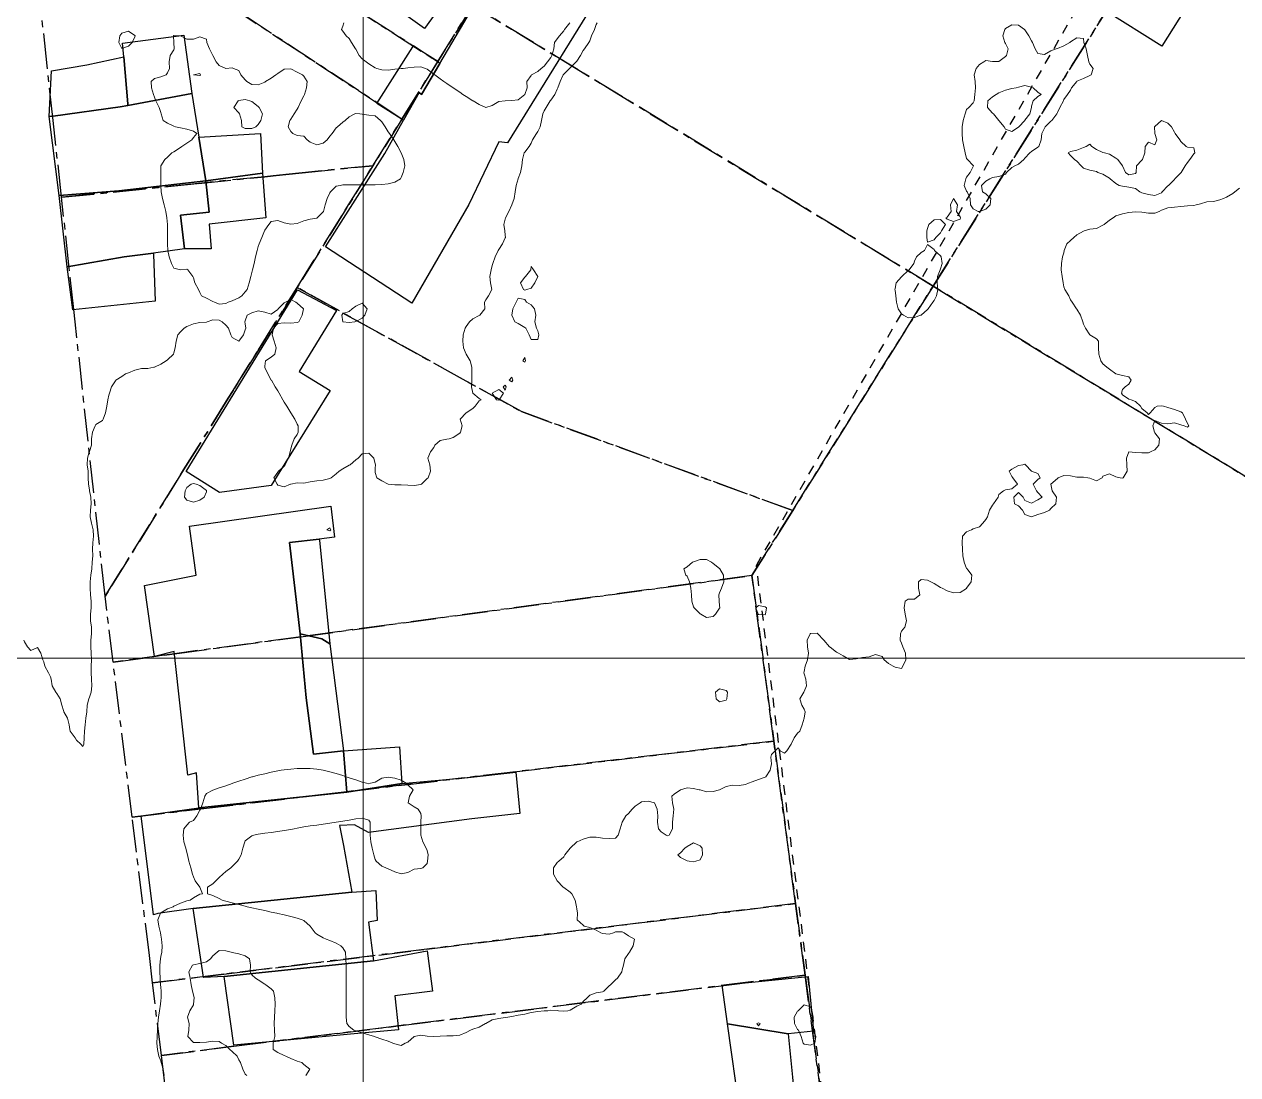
# Model space of a CAD drawing. Header units: centimetres. Extents: x 0 to 642158, y -847 to 649707.
# Drawn here: x 615840.7 to 615934.1, y 621255.3 to 621336.1 of the extents above; entities that cross this region are included whole.
import ezdxf

# ---------------------------------------------------------------- set-up
doc = ezdxf.new("R2010")
doc.units = ezdxf.units.CM
doc.header["$MEASUREMENT"] = 0
doc.linetypes.add('CENTERX2', pattern=[4, 2.5, -0.5, 0.5, -0.5])
doc.linetypes.add('JIS_02_0.7', pattern=[1.35, 0.75, -0.6])
for name, color, linetype, lineweight in [('MEV_grille', 254, 'Continuous', 9), ('WAL_parcellaire agricole', 7, 'JIS_02_0.7', 25), ('WAL_topographie 0.5', 253, 'Continuous', 20)]:
    doc.layers.add(name, color=color, linetype=linetype, lineweight=lineweight)
doc.layers.add('SPW_batiments', color=7, linetype='Continuous')
doc.layers.add('SPW_parcellaire cadastral', color=7, linetype='CENTERX2', lineweight=25, true_color=0xff0542)

# ---------------------------------------------------------------- blocks, each defined once
blk = doc.blocks.new('*U114')
at = {"layer": 'MEV_grille', "transparency": 33554687}
blk.add_lwpolyline([(-1338.461, 0), (1338.461, 0)], dxfattribs=at)
blk = doc.blocks.new('*U115')
at = {"layer": 'MEV_grille', "color": 0, "linetype": 'ByBlock', "lineweight": -2, "transparency": 16777216}
blk.add_blockref('*U114', (0, -1100), dxfattribs=at)
blk = doc.blocks.new('*U112')
at = {"layer": 'MEV_grille', "transparency": 33554687}
blk.add_lwpolyline([(0, 1825.476), (0, -1825.476)], dxfattribs=at)
blk = doc.blocks.new('*U113')
at = {"layer": 'MEV_grille', "color": 0, "linetype": 'ByBlock', "lineweight": -2, "transparency": 16777216}
blk.add_blockref('*U112', (500, 0), dxfattribs=at)

msp = doc.modelspace()

# ---------------------------------------------------------------- linework, layer by layer
at = {"layer": 'SPW_batiments'}
for points in [[(615930.84, 621348.167), (615934.744, 621354.385), (615938.387, 621360.189), (615942.725, 621357.466), (615935.178, 621345.444), (615933.942, 621343.475), (615928.281, 621334.457), (615923.943, 621337.181), (615923.773, 621337.287), (615929.434, 621346.305), (615926.792, 621347.964), (615928.028, 621349.932), (615928.252, 621349.792), (615930.633, 621348.297), (615930.67, 621348.274), (615930.84, 621348.167)], [(615888.408, 621343.999), (615878.267, 621327.562), (615877.927, 621327.031), (615877.259, 621327.09), (615874.951, 621322.285), (615870.553, 621314.679), (615863.918, 621319.01), (615865.845, 621322.048), (615868.475, 621326.199), (615869.921, 621328.771), (615871.121, 621330.905), (615871.318, 621330.732), (615872.73, 621333.137), (615875.481, 621337.817)], [(615868.216, 621341.633), (615873.157, 621338.065), (615871.538, 621335.824), (615866.598, 621339.392), (615868.216, 621341.633)], [(615853.636, 621330.829), (615848.713, 621329.897), (615848.701, 621330.032), (615848.388, 621333.627), (615848.293, 621334.703), (615853.028, 621335.304), (615853.636, 621330.829)], [(615872.612, 621333.216), (615872.73, 621333.137), (615871.318, 621330.732), (615871.121, 621330.905), (615869.921, 621328.771), (615869.752, 621328.876), (615867.866, 621330.047), (615870.634, 621334.415), (615870.69, 621334.503), (615872.612, 621333.216)], [(615848.701, 621330.032), (615848.713, 621329.897), (615848.128, 621329.786), (615842.95, 621329.084), (615842.661, 621329.041), (615842.824, 621332.56), (615845.555, 621333.034), (615848.388, 621333.627), (615848.701, 621330.032)], [(615854.172, 621327.463), (615854.711, 621324.089), (615848.026, 621323.333), (615843.425, 621322.96), (615842.661, 621329.041), (615842.95, 621329.084), (615848.128, 621329.786), (615848.713, 621329.897), (615853.636, 621330.829), (615854.172, 621327.463)], [(615859.075, 621324.692), (615854.711, 621324.089), (615854.172, 621327.463), (615858.92, 621327.737), (615859.075, 621324.692)], [(615859.322, 621321.248), (615854.976, 621320.766), (615855.118, 621318.871), (615853.072, 621318.871), (615852.752, 621321.458), (615854.966, 621321.697), (615854.711, 621324.089), (615859.075, 621324.692), (615859.322, 621321.248)], [(615854.966, 621321.697), (615852.752, 621321.458), (615853.072, 621318.871), (615850.676, 621318.545), (615848.425, 621318.239), (615844.039, 621317.473), (615843.425, 621322.96), (615848.026, 621323.333), (615854.711, 621324.089), (615854.966, 621321.697)], [(615850.679, 621318.462), (615850.818, 621314.843), (615844.479, 621314.167), (615844.039, 621317.473), (615848.425, 621318.239), (615850.676, 621318.545), (615850.679, 621318.462)], [(615864.765, 621314.125), (615861.9, 621309.429), (615864.267, 621307.964), (615859.731, 621300.666), (615855.767, 621300.125), (615853.189, 621301.736), (615861.763, 621315.715), (615864.765, 621314.125)], [(615864.621, 621296.676), (615863.44, 621296.536), (615861.141, 621296.264), (615861.983, 621289.248), (615862.432, 621284.329), (615862.999, 621279.987), (615865.313, 621280.248), (615865.574, 621277.07), (615854.162, 621275.863), (615853.996, 621278.553), (615853.338, 621278.378), (615852.274, 621287.895), (615850.75, 621287.501), (615849.997, 621292.967), (615853.961, 621293.753), (615853.458, 621297.539), (615864.339, 621299.07), (615864.621, 621296.676)], [(615863.448, 621296.458), (615864.244, 621288.473), (615863.647, 621288.856), (615861.983, 621289.248), (615861.141, 621296.264), (615863.44, 621296.536), (615863.448, 621296.458)], [(615863.647, 621288.856), (615864.244, 621288.473), (615865.313, 621280.248), (615862.999, 621279.987), (615862.432, 621284.329), (615861.983, 621289.248), (615863.647, 621288.856)], [(615869.801, 621277.719), (615865.574, 621277.07), (615865.313, 621280.248), (615869.608, 621280.56), (615869.801, 621277.719)], [(615878.87, 621275.419), (615875.176, 621275.017), (615867.222, 621273.971), (615866.16, 621274.557), (615864.999, 621274.485), (615865.317, 621272.97), (615865.959, 621269.368), (615853.725, 621268.123), (615851.009, 621267.733), (615850.695, 621267.629), (615849.723, 621275.241), (615854.162, 621275.863), (615865.574, 621277.07), (615869.801, 621277.719), (615874.912, 621278.197), (615878.558, 621278.611), (615878.87, 621275.419)], [(615867.903, 621267.18), (615867.237, 621267.059), (615867.623, 621264.088), (615856.131, 621262.878), (615854.546, 621262.803), (615854.541, 621262.835), (615853.725, 621268.123), (615865.959, 621269.368), (615867.802, 621269.494), (615867.903, 621267.18)], [(615872.107, 621262.133), (615872.16, 621261.742), (615869.258, 621261.383), (615869.548, 621258.777), (615866.123, 621258.48), (615856.863, 621257.602), (615856.131, 621262.878), (615867.623, 621264.088), (615871.741, 621264.848), (615872.107, 621262.133)], [(615901.484, 621258.671), (615899.514, 621258.471), (615894.859, 621259.232), (615894.443, 621262.208), (615901.057, 621262.88), (615901.484, 621258.671)], [(615900.43, 621249.453), (615897.967, 621248.601), (615896.367, 621248.445), (615895.797, 621252.521), (615894.859, 621259.232), (615899.514, 621258.471), (615899.852, 621255.14), (615900.074, 621252.955), (615902.765, 621253.228), (615903.056, 621250.361), (615900.43, 621249.453)]]:
    msp.add_lwpolyline(points, dxfattribs=at)
at = {"layer": 'SPW_parcellaire cadastral'}
for points in [[(615910.679, 621315.999), (615935.28, 621355.049), (615919.941, 621364.749), (615906.561, 621373.209), (615909.195, 621377.975), (615912.825, 621384.585), (615913.729, 621383.879), (615917.433, 621389.304), (615944.391, 621371.924), (615969.222, 621355.913), (615969.167, 621355.837), (615952.501, 621332.641), (616006.09, 621291.894), (615998.869, 621281.14), (615989.873, 621267.743), (615910.679, 621315.999)], [(615910.679, 621315.999), (615875.243, 621337.591), (615877.877, 621341.839), (615880.161, 621345.51), (615882.174, 621348.73), (615885.841, 621354.624), (615887.422, 621357.164), (615892.168, 621363.856), (615910.79, 621351.764), (615919.941, 621364.749), (615935.28, 621355.049), (615910.679, 621315.999)], [(615841.27, 621353.368), (615841.724, 621359.699), (615842.82, 621358.976), (615846.188, 621356.754), (615853.651, 621351.832), (615855.308, 621350.739), (615875.243, 621337.591), (615872.556, 621333.272), (615869.183, 621335.422), (615858.944, 621342.005), (615857.67, 621342.824), (615855.565, 621344.177), (615852.45, 621346.18), (615843.366, 621352.02), (615841.27, 621353.368)], [(615840.875, 621347.868), (615841.27, 621353.368), (615843.366, 621352.02), (615852.45, 621346.18), (615855.565, 621344.177), (615857.67, 621342.824), (615858.944, 621342.005), (615869.183, 621335.422), (615872.556, 621333.272), (615869.8, 621328.844), (615866.458, 621331.042), (615849.821, 621341.985), (615845.721, 621344.681), (615840.875, 621347.868)], [(615841.347, 621343.549), (615843.88, 621341.882), (615845.721, 621344.681), (615849.821, 621341.985), (615866.458, 621331.042), (615869.8, 621328.844), (615867.571, 621325.262), (615862.124, 621324.709), (615860.865, 621324.582), (615859.904, 621324.484), (615859.247, 621324.418), (615854.136, 621323.899), (615843.608, 621322.832), (615842.964, 621328.733), (615842.504, 621332.948), (615841.347, 621343.549)], [(615910.679, 621315.999), (615899.875, 621298.735), (615879, 621306.344), (615861.74, 621315.89), (615865.565, 621322.037), (615867.571, 621325.262), (615869.8, 621328.844), (615872.556, 621333.272), (615875.243, 621337.591), (615910.679, 621315.999)], [(615843.608, 621322.832), (615854.136, 621323.899), (615859.247, 621324.418), (615859.904, 621324.484), (615860.865, 621324.582), (615862.124, 621324.709), (615867.571, 621325.262), (615865.565, 621322.037), (615861.74, 621315.89), (615858.763, 621311.106), (615856.808, 621307.965), (615856.438, 621307.37), (615853.004, 621301.851), (615846.958, 621292.135), (615844.655, 621313.238), (615844.55, 621314.203), (615844.203, 621317.381), (615843.608, 621322.832)], [(615847.579, 621287.071), (615846.958, 621292.135), (615853.004, 621301.851), (615856.438, 621307.37), (615856.808, 621307.965), (615858.763, 621311.106), (615861.74, 621315.89), (615879, 621306.344), (615899.875, 621298.735), (615896.738, 621293.722), (615862.01, 621289.023), (615852.296, 621287.709), (615847.579, 621287.071)], [(615971.491, 621240.368), (615962.908, 621227.586), (615953.775, 621213.985), (615944.983, 621200.891), (615936.354, 621188.041), (615932.792, 621182.735), (615920.579, 621191.996), (615909.163, 621200.403), (615907.178, 621215.316), (615905.208, 621230.111), (615903.913, 621239.832), (615903.22, 621245.039), (615902.155, 621253.038), (615900.831, 621262.977), (615900.098, 621268.485), (615898.421, 621280.985), (615896.738, 621293.722), (615899.875, 621298.735), (615910.679, 621315.999), (615989.873, 621267.743), (615980.622, 621253.966), (615971.491, 621240.368)], [(615847.579, 621287.071), (615852.296, 621287.709), (615862.01, 621289.023), (615896.738, 621293.722), (615898.421, 621280.985), (615870.021, 621277.626), (615865.572, 621277.1), (615854.314, 621275.768), (615849.041, 621275.144), (615847.579, 621287.071)], [(615849.041, 621275.144), (615854.314, 621275.768), (615865.572, 621277.1), (615870.021, 621277.626), (615898.421, 621280.985), (615900.098, 621268.485), (615871.723, 621264.989), (615856.105, 621263.065), (615850.604, 621262.388), (615850.366, 621264.503), (615849.041, 621275.144)], [(615851.288, 621256.811), (615850.604, 621262.388), (615856.105, 621263.065), (615871.723, 621264.989), (615900.098, 621268.485), (615900.831, 621262.977), (615869.515, 621259.079), (615868.785, 621258.989), (615856.877, 621257.506), (615851.288, 621256.811)], [(615851.288, 621256.811), (615856.877, 621257.506), (615868.785, 621258.989), (615869.515, 621259.079), (615900.831, 621262.977), (615902.155, 621253.038), (615896.095, 621252.263), (615852.528, 621246.695), (615851.288, 621256.811)]]:
    msp.add_lwpolyline(points, dxfattribs=at)
at = {"layer": 'WAL_parcellaire agricole'}
msp.add_lwpolyline([(615932.823, 621382.262), (616024.829, 621318.773), (615932.664, 621181.331), (615908.845, 621200.511), (615897.084, 621294.508), (615929.327, 621350.511), (615927.074, 621372.261), (615932.823, 621382.262)], dxfattribs=at)
at = {"layer": 'WAL_topographie 0.5'}
for points in [[(615840.712, 621288.75), (615840.75, 621288.625), (615841, 621288.25), (615841.25, 621287.95), (615841.75, 621288.188), (615842.019, 621287.75), (615842.167, 621287.25), (615842.25, 621287.083), (615842.324, 621286.75), (615842.595, 621286.25), (615842.75, 621285.929), (615842.821, 621285.75), (615842.895, 621285.25), (615843.155, 621284.75), (615843.25, 621284.663), (615843.5, 621284.25), (615843.635, 621283.75), (615843.75, 621283.341), (615843.772, 621283.25), (615844.056, 621282.75), (615844.182, 621282.25), (615844.25, 621281.893), (615844.282, 621281.75), (615844.647, 621281.25), (615844.75, 621281.05), (615845.083, 621280.75), (615845.25, 621280.573), (615845.318, 621280.75), (615845.36, 621281.25), (615845.384, 621281.75), (615845.432, 621282.25), (615845.476, 621282.75), (615845.544, 621283.25), (615845.591, 621283.75), (615845.701, 621284.25), (615845.75, 621284.375), (615845.877, 621284.75), (615845.942, 621285.25), (615845.912, 621285.75), (615845.883, 621286.25), (615845.893, 621286.75), (615845.921, 621287.25), (615845.895, 621287.75), (615845.849, 621288.25), (615845.854, 621288.75), (615845.904, 621289.25), (615845.905, 621289.75), (615845.847, 621290.25), (615845.845, 621290.75), (615845.887, 621291.25), (615845.882, 621291.75), (615845.846, 621292.25), (615845.802, 621292.75), (615845.802, 621293.25), (615845.873, 621293.75), (615845.931, 621294.25), (615845.971, 621294.75), (615846.012, 621295.25), (615846, 621295.75), (615846.011, 621296.25), (615846.061, 621296.75), (615846.031, 621297.25), (615845.909, 621297.75), (615845.818, 621298.25), (615845.832, 621298.75), (615845.885, 621299.25), (615845.856, 621299.75), (615845.763, 621300.25), (615845.75, 621300.329), (615845.669, 621300.75), (615845.667, 621301.25), (615845.654, 621301.75), (615845.578, 621302.25), (615845.593, 621302.75), (615845.744, 621303.25), (615845.75, 621303.279), (615845.907, 621303.75), (615845.904, 621304.25), (615845.995, 621304.75), (615846.192, 621305.25), (615846.25, 621305.354), (615846.75, 621305.65), (615846.821, 621305.75), (615847, 621306.25), (615847.089, 621306.75), (615847.169, 621307.25), (615847.25, 621307.607), (615847.292, 621307.75), (615847.454, 621308.25), (615847.75, 621308.714), (615847.773, 621308.75), (615848.25, 621309.034), (615848.526, 621309.25), (615848.75, 621309.326), (615849.25, 621309.533), (615849.75, 621309.663), (615850.25, 621309.649), (615850.719, 621309.75), (615850.75, 621309.756), (615851.25, 621309.983), (615851.667, 621310.25), (615851.75, 621310.333), (615852.215, 621310.75), (615852.25, 621310.865), (615852.352, 621311.25), (615852.42, 621311.75), (615852.547, 621312.25), (615852.75, 621312.477), (615853.05, 621312.75), (615853.25, 621312.88), (615853.75, 621313.102), (615854.25, 621313.202), (615854.75, 621313.225), (615854.822, 621313.25), (615855.25, 621313.408), (615855.75, 621313.367), (615855.956, 621313.25), (615856.25, 621313), (615856.458, 621312.75), (615856.647, 621312.25), (615856.75, 621312.05), (615857.25, 621311.75), (615857.619, 621312.25), (615857.75, 621312.625), (615857.782, 621312.75), (615857.75, 621313.083), (615857.719, 621313.25), (615857.75, 621313.321), (615857.9, 621313.75), (615858.25, 621313.939), (615858.75, 621314.091), (615859.25, 621314), (615859.75, 621313.85), (615860.25, 621314.21), (615860.277, 621314.25), (615860.75, 621314.71), (615860.85, 621314.75), (615861.25, 621314.957), (615861.65, 621314.75), (615861.75, 621314.675), (615862.222, 621314.25), (615862.131, 621313.75), (615861.875, 621313.25), (615861.75, 621313.191), (615861.25, 621313.154), (615860.75, 621313.172), (615860.25, 621313.112), (615859.911, 621312.75), (615859.817, 621312.25), (615859.959, 621311.75), (615860.12, 621311.25), (615860.011, 621310.75), (615859.75, 621310.529), (615859.311, 621310.25), (615859.25, 621309.85), (615859.24, 621309.75), (615859.25, 621309.731), (615859.495, 621309.25), (615859.75, 621308.768), (615859.759, 621308.75), (615860.058, 621308.25), (615860.25, 621307.937), (615860.357, 621307.75), (615860.643, 621307.25), (615860.75, 621307.063), (615860.942, 621306.75), (615861.25, 621306.25), (615861.25, 621306.25), (615861.55, 621305.75), (615861.75, 621305.38), (615861.81, 621305.25), (615861.814, 621304.75), (615861.75, 621304.59), (615861.52, 621304.25), (615861.32, 621303.75), (615861.25, 621303.477), (615861.206, 621303.25), (615861.061, 621302.75), (615860.826, 621302.25), (615860.75, 621302.156), (615860.307, 621301.75), (615860.25, 621301.676), (615859.942, 621301.25), (615860.203, 621300.75), (615860.25, 621300.693), (615860.75, 621300.554), (615861.224, 621300.75), (615861.25, 621300.763), (615861.75, 621300.853), (615862.25, 621300.843), (615862.75, 621300.95), (615863.25, 621301.026), (615863.75, 621301.068), (615864.25, 621301.187), (615864.355, 621301.25), (615864.75, 621301.55), (615864.967, 621301.75), (615865.25, 621301.936), (615865.75, 621302.21), (615865.815, 621302.25), (615866.25, 621302.62), (615866.434, 621302.75), (615866.75, 621303.083), (615867.25, 621303.15), (615867.65, 621302.75), (615867.75, 621302.333), (615867.767, 621302.25), (615867.75, 621302), (615867.738, 621301.75), (615867.75, 621301.667), (615867.875, 621301.25), (615868.25, 621301.016), (615868.75, 621300.75), (615868.75, 621300.75), (615869.25, 621300.711), (615869.75, 621300.702), (615870.25, 621300.674), (615870.75, 621300.663), (615871.25, 621300.73), (615871.301, 621300.75), (615871.75, 621301.199), (615871.824, 621301.25), (615871.989, 621301.75), (615871.945, 621302.25), (615871.786, 621302.75), (615872, 621303.25), (615872.25, 621303.571), (615872.343, 621303.75), (615872.75, 621304.117), (615873.25, 621304.219), (615873.45, 621304.25), (615873.75, 621304.338), (615874.25, 621304.687), (615874.31, 621304.75), (615874.425, 621305.25), (615874.286, 621305.75), (615874.75, 621306.25), (615874.75, 621306.25), (615875.25, 621306.59), (615875.45, 621306.75), (615875.75, 621307.179), (615875.893, 621307.25), (615875.75, 621307.35), (615875.25, 621307.75), (615875.25, 621307.75), (615875.153, 621308.25), (615875.169, 621308.75), (615875.194, 621309.25), (615875.179, 621309.75), (615875.044, 621310.25), (615874.75, 621310.75), (615874.75, 621310.75), (615874.546, 621311.25), (615874.5, 621311.75), (615874.519, 621312.25), (615874.664, 621312.75), (615874.75, 621312.889), (615875.01, 621313.25), (615875.25, 621313.481), (615875.75, 621313.733), (615875.796, 621313.75), (615876.185, 621314.25), (615876.167, 621314.75), (615876.25, 621314.938), (615876.468, 621315.25), (615876.731, 621315.75), (615876.628, 621316.25), (615876.576, 621316.75), (615876.66, 621317.25), (615876.75, 621317.596), (615876.803, 621317.75), (615876.975, 621318.25), (615877.216, 621318.75), (615877.25, 621318.815), (615877.544, 621319.25), (615877.75, 621319.717), (615877.764, 621319.75), (615877.75, 621319.917), (615877.722, 621320.25), (615877.643, 621320.75), (615877.75, 621321.159), (615877.776, 621321.25), (615878.033, 621321.75), (615878.25, 621322.25), (615878.25, 621322.25), (615878.429, 621322.75), (615878.504, 621323.25), (615878.586, 621323.75), (615878.741, 621324.25), (615878.75, 621324.27), (615878.932, 621324.75), (615879.03, 621325.25), (615879.072, 621325.75), (615879.216, 621326.25), (615879.25, 621326.301), (615879.587, 621326.75), (615879.75, 621327.008), (615879.863, 621327.25), (615880.158, 621327.75), (615880.25, 621327.899), (615880.429, 621328.25), (615880.534, 621328.75), (615880.635, 621329.25), (615880.75, 621329.474), (615880.896, 621329.75), (615881.213, 621330.25), (615881.25, 621330.302), (615881.566, 621330.75), (615881.75, 621331.141), (615881.808, 621331.25), (615881.983, 621331.75), (615882.208, 621332.25), (615882.25, 621332.303), (615882.686, 621332.75), (615882.75, 621332.804), (615883.216, 621333.25), (615883.25, 621333.297), (615883.534, 621333.75), (615883.75, 621334.117), (615883.845, 621334.25), (615884.193, 621334.75), (615884.25, 621334.875), (615884.4, 621335.25), (615884.618, 621335.75), (615884.75, 621336.125), (615884.833, 621336.25)], [(615882.724, 621336.25), (615882.313, 621335.75), (615882.25, 621335.635), (615881.917, 621335.25), (615881.75, 621335.023), (615881.55, 621334.75), (615881.484, 621334.25), (615881.346, 621333.75), (615881.25, 621333.583), (615881.013, 621333.25), (615880.75, 621332.927), (615880.521, 621332.75), (615880.25, 621332.509), (615879.783, 621332.25), (615879.75, 621332.214), (615879.425, 621331.75), (615879.427, 621331.25), (615879.262, 621330.75), (615879.25, 621330.732), (615878.75, 621330.321), (615878.25, 621330.269), (615877.751, 621330.25), (615877.75, 621330.25), (615877.25, 621330.202), (615876.75, 621329.883), (615876.25, 621329.75), (615876.25, 621329.75), (615876.25, 621329.75), (615875.75, 621329.981), (615875.273, 621330.25), (615875.25, 621330.262), (615874.75, 621330.583), (615874.5, 621330.75), (615874.25, 621330.917), (615873.75, 621331.25), (615873.75, 621331.25), (615873.25, 621331.583), (615873.021, 621331.75), (615872.75, 621331.94), (615872.331, 621332.25), (615872.25, 621332.31), (615871.75, 621332.691), (615871.625, 621332.75), (615871.25, 621332.864), (615870.75, 621332.855), (615870.25, 621332.787), (615869.893, 621332.75), (615869.75, 621332.737), (615869.25, 621332.696), (615868.75, 621332.622), (615868.25, 621332.643), (615867.868, 621332.75), (615867.75, 621332.787), (615867.25, 621333.105), (615867.041, 621333.25), (615866.75, 621333.495), (615866.514, 621333.75), (615866.25, 621334.218), (615866.226, 621334.25), (615865.929, 621334.75), (615865.75, 621335.054), (615865.5, 621335.25), (615865.25, 621335.625), (615865.143, 621335.75), (615865.25, 621336), (615865.325, 621336.25)], [(615914.286, 621321.75), (615914.25, 621321.728), (615914.15, 621321.75), (615913.75, 621321.95), (615913.562, 621322.25), (615913.525, 621322.75), (615913.292, 621323.25), (615913.25, 621323.3), (615913.077, 621323.75), (615913.194, 621324.25), (615913.25, 621324.383), (615913.525, 621324.75), (615913.75, 621325.2), (615913.781, 621325.25), (615913.75, 621325.286), (615913.317, 621325.75), (615913.25, 621325.809), (615913.143, 621326.25), (615913.041, 621326.75), (615912.946, 621327.25), (615912.92, 621327.75), (615912.927, 621328.25), (615912.996, 621328.75), (615913.147, 621329.25), (615913.25, 621329.583), (615913.432, 621329.75), (615913.75, 621330.1), (615913.844, 621330.25), (615913.897, 621330.75), (615913.952, 621331.25), (615913.917, 621331.75), (615913.835, 621332.25), (615914.005, 621332.75), (615914.25, 621333.057), (615914.59, 621333.25), (615914.75, 621333.358), (615915.25, 621333.271), (615915.75, 621333.272), (615916.25, 621333.657), (615916.328, 621333.75), (615916.46, 621334.25), (615916.25, 621334.656), (615916.187, 621334.75), (615916.047, 621335.25), (615916.206, 621335.75), (615916.25, 621335.824), (615916.75, 621336.102), (615917.25, 621336.077), (615917.722, 621335.75), (615917.75, 621335.729), (615918.037, 621335.25), (615918.25, 621334.88), (615918.323, 621334.75), (615918.529, 621334.25), (615918.75, 621333.893), (615919.25, 621333.813), (615919.75, 621334.101), (615920.139, 621334.25), (615920.25, 621334.285), (615920.75, 621334.474), (615921.2, 621334.75), (615921.25, 621334.787), (615921.75, 621335.107), (615922.25, 621335.05), (615922.287, 621334.75), (615922.461, 621334.25), (615922.563, 621333.75), (615922.652, 621333.25), (615922.75, 621333.068), (615923, 621332.75), (615922.837, 621332.25), (615922.75, 621332.212), (615922.25, 621331.984), (615921.75, 621331.759), (615921.74, 621331.75), (615921.335, 621331.25), (615921.25, 621331.076), (615921.029, 621330.75), (615920.75, 621330.354), (615920.714, 621330.25), (615920.441, 621329.75), (615920.25, 621329.355), (615920.19, 621329.25), (615919.821, 621328.75), (615919.75, 621328.68), (615919.292, 621328.25), (615919.25, 621328.161), (615919.041, 621327.75), (615918.988, 621327.25), (615918.804, 621326.75), (615918.75, 621326.694), (615918.25, 621326.348), (615918.135, 621326.25), (615917.75, 621325.845), (615917.66, 621325.75), (615917.25, 621325.386), (615916.964, 621325.25), (615916.75, 621325.114), (615916.321, 621324.75), (615916.25, 621324.607), (615915.75, 621324.438), (615915.25, 621324.35), (615915.036, 621324.25), (615914.75, 621324.074), (615914.395, 621323.75), (615914.488, 621323.25), (615914.75, 621323.105), (615915.125, 621322.75), (615915.062, 621322.25), (615914.75, 621321.921), (615914.286, 621321.75)], [(615849.04, 621334.75), (615848.75, 621334.45), (615848.25, 621334.275), (615848.024, 621334.75), (615848.096, 621335.25), (615848.25, 621335.45), (615848.75, 621335.604), (615849.25, 621335.279), (615849.279, 621335.25), (615849.25, 621335.183), (615849.04, 621334.75)], [(615856.44, 621314.75), (615856.25, 621314.661), (615855.75, 621314.618), (615855.375, 621314.75), (615855.25, 621314.81), (615854.75, 621315.076), (615854.386, 621315.25), (615854.25, 621315.5), (615854.135, 621315.75), (615853.865, 621316.25), (615853.75, 621316.625), (615853.7, 621316.75), (615853.321, 621317.25), (615853.25, 621317.306), (615852.751, 621317.25), (615852.75, 621317.25), (615852.75, 621317.25), (615852.25, 621317.375), (615852.073, 621317.75), (615851.897, 621318.25), (615851.781, 621318.75), (615851.75, 621319.249), (615851.75, 621319.25), (615851.75, 621319.75), (615851.75, 621320.25), (615851.75, 621320.75), (615851.721, 621321.25), (615851.625, 621321.75), (615851.5, 621322.25), (615851.375, 621322.75), (615851.279, 621323.25), (615851.25, 621323.749), (615851.25, 621323.75), (615851.25, 621324.25), (615851.25, 621324.75), (615851.25, 621325.25), (615851.25, 621325.25), (615851.55, 621325.75), (615851.75, 621325.912), (615852.107, 621326.25), (615852.25, 621326.338), (615852.75, 621326.656), (615852.869, 621326.75), (615853.25, 621327.008), (615853.645, 621327.25), (615853.75, 621327.424), (615854.018, 621327.75), (615853.75, 621327.917), (615853.25, 621328.074), (615852.75, 621328.168), (615852.375, 621328.25), (615852.25, 621328.298), (615851.75, 621328.536), (615851.417, 621328.75), (615851.278, 621329.25), (615851.25, 621329.35), (615851.125, 621329.75), (615850.875, 621330.25), (615850.75, 621330.536), (615850.671, 621330.75), (615850.528, 621331.25), (615850.5, 621331.75), (615850.75, 621331.977), (615851.25, 621332.096), (615851.65, 621332.25), (615851.75, 621332.417), (615851.917, 621332.75), (615851.893, 621333.25), (615851.972, 621333.75), (615852.25, 621334.167), (615852.278, 621334.25), (615852.25, 621334.749), (615852.25, 621334.75), (615852.23, 621335.25), (615852.25, 621335.281), (615852.75, 621335.25), (615852.75, 621335.25), (615853.25, 621335.011), (615853.75, 621335), (615854.25, 621335.167), (615854.75, 621335), (615854.786, 621334.75), (615855, 621334.25), (615855.25, 621333.75), (615855.25, 621333.75), (615855.515, 621333.25), (615855.75, 621332.964), (615856.25, 621332.75), (615856.75, 621332.786), (615856.85, 621332.75), (615857.25, 621332.583), (615857.417, 621332.25), (615857.75, 621331.869), (615857.875, 621331.75), (615858.25, 621331.5), (615858.75, 621331.475), (615859.25, 621331.702), (615859.315, 621331.75), (615859.75, 621332), (615860.088, 621332.25), (615860.25, 621332.366), (615860.75, 621332.693), (615861.25, 621332.714), (615861.75, 621332.469), (615862.139, 621332.25), (615862.25, 621332.139), (615862.519, 621331.75), (615862.45, 621331.25), (615862.295, 621330.75), (615862.25, 621330.631), (615862.055, 621330.25), (615861.819, 621329.75), (615861.75, 621329.602), (615861.518, 621329.25), (615861.25, 621328.843), (615861.181, 621328.75), (615861.059, 621328.25), (615861.25, 621327.9), (615861.4, 621327.75), (615861.75, 621327.588), (615862.25, 621327.54), (615862.519, 621327.25), (615862.75, 621327.066), (615863.25, 621326.869), (615863.75, 621327.006), (615864.047, 621327.25), (615864.25, 621327.541), (615864.434, 621327.75), (615864.75, 621328.179), (615864.832, 621328.25), (615865.25, 621328.616), (615865.438, 621328.75), (615865.75, 621329.022), (615866.187, 621329.25), (615866.25, 621329.285), (615866.55, 621329.25), (615866.75, 621329.224), (615867.25, 621329.162), (615867.75, 621329.098), (615868.15, 621328.75), (615868.25, 621328.625), (615868.5, 621328.25), (615868.75, 621327.875), (615868.833, 621327.75), (615869.167, 621327.25), (615869.25, 621327.125), (615869.49, 621326.75), (615869.75, 621326.25), (615869.75, 621326.25), (615869.958, 621325.75), (615870.023, 621325.25), (615869.902, 621324.75), (615869.75, 621324.361), (615869.697, 621324.25), (615869.25, 621324), (615868.75, 621323.878), (615868.25, 621323.813), (615867.75, 621323.789), (615867.25, 621323.788), (615866.75, 621323.788), (615866.25, 621323.788), (615865.75, 621323.788), (615865.25, 621323.788), (615865.05, 621323.75), (615864.75, 621323.696), (615864.304, 621323.25), (615864.25, 621323.183), (615864.045, 621322.75), (615863.889, 621322.25), (615863.76, 621321.75), (615863.75, 621321.71), (615863.29, 621321.25), (615863.25, 621321.215), (615862.75, 621321.161), (615862.25, 621321.024), (615861.75, 621320.828), (615861.25, 621320.769), (615860.75, 621320.865), (615860.25, 621321.034), (615859.75, 621320.979), (615859.549, 621320.75), (615859.25, 621320.315), (615859.219, 621320.25), (615859.019, 621319.75), (615858.827, 621319.25), (615858.75, 621319.036), (615858.651, 621318.75), (615858.534, 621318.25), (615858.423, 621317.75), (615858.306, 621317.25), (615858.25, 621317.042), (615858.172, 621316.75), (615858.039, 621316.25), (615857.887, 621315.75), (615857.75, 621315.554), (615857.476, 621315.25), (615857.25, 621315.101), (615856.75, 621314.868), (615856.44, 621314.75)], [(615854.25, 621332.198), (615854.306, 621332.25), (615854.25, 621332.35), (615853.75, 621332.25), (615854.25, 621332.198)], [(615917.25, 621328.224), (615917.274, 621328.25), (615917.73, 621328.75), (615917.75, 621328.767), (615918.128, 621329.25), (615918.239, 621329.75), (615918.25, 621329.85), (615918.375, 621330.25), (615918.75, 621330.583), (615919, 621330.75), (615918.75, 621330.908), (615918.368, 621331.25), (615918.25, 621331.306), (615917.75, 621331.435), (615917.25, 621331.31), (615917.083, 621331.25), (615916.75, 621331.19), (615916.25, 621331.083), (615915.75, 621330.881), (615915.538, 621330.75), (615915.25, 621330.562), (615914.903, 621330.25), (615914.857, 621329.75), (615915.25, 621329.316), (615915.326, 621329.25), (615915.75, 621328.75), (615915.75, 621328.75), (615916.136, 621328.25), (615916.25, 621328.083), (615916.75, 621327.882), (615917.25, 621328.224)], [(615858.25, 621328.135), (615858.55, 621328.25), (615858.75, 621328.424), (615858.953, 621328.75), (615859.079, 621329.25), (615858.824, 621329.75), (615858.75, 621329.818), (615858.25, 621330.208), (615858.1, 621330.25), (615857.75, 621330.347), (615857.25, 621330.267), (615857.2, 621330.25), (615856.875, 621329.75), (615857.25, 621329.333), (615857.3, 621329.25), (615857.444, 621328.75), (615857.472, 621328.25), (615857.75, 621328.136), (615858.25, 621328.135)], [(615928.312, 621323.25), (615928.25, 621323.186), (615927.75, 621322.963), (615927.25, 621323.034), (615926.75, 621323.187), (615926.594, 621323.25), (615926.25, 621323.5), (615925.75, 621323.616), (615925.25, 621323.686), (615925, 621323.75), (615924.75, 621323.902), (615924.306, 621324.25), (615924.25, 621324.3), (615923.75, 621324.6), (615923.35, 621324.75), (615923.25, 621324.806), (615922.75, 621324.922), (615922.25, 621325.073), (615922.083, 621325.25), (615921.75, 621325.617), (615921.55, 621325.75), (615921.25, 621326.05), (615921.068, 621326.25), (615921.25, 621326.364), (615921.75, 621326.46), (615922.25, 621326.675), (615922.464, 621326.75), (615922.75, 621326.932), (615922.893, 621326.75), (615923.25, 621326.5), (615923.75, 621326.283), (615923.875, 621326.25), (615924.25, 621326.15), (615924.75, 621325.844), (615924.886, 621325.75), (615925.25, 621325.25), (615925.25, 621325.25), (615925.477, 621324.75), (615925.75, 621324.55), (615926.25, 621324.667), (615926.296, 621324.75), (615926.341, 621325.25), (615926.75, 621325.7), (615926.806, 621325.75), (615926.969, 621326.25), (615927, 621326.75), (615927.25, 621327.062), (615927.75, 621326.875), (615927.9, 621327.25), (615927.75, 621327.75), (615927.75, 621327.75), (615927.729, 621328.25), (615927.75, 621328.286), (615928.25, 621328.75), (615928.25, 621328.75), (615928.25, 621328.75), (615928.75, 621328.528), (615929.028, 621328.25), (615929.25, 621327.85), (615929.296, 621327.75), (615929.662, 621327.25), (615929.75, 621327.113), (615930.15, 621326.75), (615930.25, 621326.683), (615930.75, 621326.65), (615930.833, 621326.25), (615930.75, 621326.181), (615930.445, 621325.75), (615930.25, 621325.508), (615930.083, 621325.25), (615929.767, 621324.75), (615929.75, 621324.724), (615929.284, 621324.25), (615929.25, 621324.197), (615928.791, 621323.75), (615928.75, 621323.711), (615928.312, 621323.25)], [(615851.502, 621255.25), (615851.424, 621255.75), (615851.286, 621256.25), (615851.25, 621256.386), (615851.102, 621256.75), (615850.989, 621257.25), (615850.951, 621257.75), (615850.974, 621258.25), (615851.004, 621258.75), (615851.005, 621259.25), (615851.06, 621259.75), (615851.157, 621260.25), (615851.218, 621260.75), (615851.25, 621261.036), (615851.265, 621261.25), (615851.273, 621261.75), (615851.25, 621262.056), (615851.226, 621262.25), (615851.196, 621262.75), (615851.179, 621263.25), (615851.159, 621263.75), (615851.218, 621264.25), (615851.25, 621264.426), (615851.327, 621264.75), (615851.351, 621265.25), (615851.308, 621265.75), (615851.25, 621266.067), (615851.221, 621266.25), (615851.096, 621266.75), (615851.01, 621267.25), (615851.215, 621267.75), (615851.25, 621267.782), (615851.75, 621268.098), (615852.191, 621268.25), (615852.25, 621268.28), (615852.75, 621268.512), (615853.25, 621268.698), (615853.51, 621268.75), (615853.75, 621268.944), (615854.25, 621269.225), (615854.45, 621269.25), (615854.25, 621269.75), (615854.25, 621269.75), (615853.888, 621270.25), (615853.75, 621270.536), (615853.685, 621270.75), (615853.544, 621271.25), (615853.398, 621271.75), (615853.289, 621272.25), (615853.25, 621272.426), (615853.164, 621272.75), (615853.024, 621273.25), (615852.962, 621273.75), (615853.012, 621274.25), (615853.25, 621274.524), (615853.464, 621274.75), (615853.75, 621274.894), (615854.017, 621275.25), (615854.25, 621275.666), (615854.291, 621275.75), (615854.469, 621276.25), (615854.635, 621276.75), (615854.75, 621276.953), (615855.25, 621277.223), (615855.323, 621277.25), (615855.75, 621277.397), (615856.25, 621277.56), (615856.75, 621277.74), (615856.777, 621277.75), (615857.25, 621277.908), (615857.75, 621278.063), (615858.25, 621278.231), (615858.31, 621278.25), (615858.75, 621278.366), (615859.25, 621278.481), (615859.75, 621278.596), (615860.25, 621278.713), (615860.5, 621278.75), (615860.75, 621278.781), (615861.25, 621278.838), (615861.75, 621278.89), (615862.25, 621278.893), (615862.75, 621278.879), (615863.25, 621278.836), (615863.75, 621278.75), (615863.75, 621278.75), (615864.25, 621278.631), (615864.75, 621278.5), (615865.25, 621278.341), (615865.5, 621278.25), (615865.75, 621278.159), (615866.25, 621278), (615866.75, 621277.833), (615867.083, 621277.75), (615867.25, 621277.706), (615867.393, 621277.75), (615867.75, 621277.836), (615868.25, 621278.132), (615868.75, 621278.219), (615869.25, 621278.14), (615869.75, 621277.981), (615870.125, 621277.75), (615870.25, 621277.621), (615870.661, 621277.25), (615870.393, 621276.75), (615870.292, 621276.25), (615870.75, 621275.927), (615871.05, 621275.75), (615871.25, 621275.417), (615871.277, 621275.25), (615871.265, 621274.75), (615871.25, 621274.25), (615871.265, 621273.75), (615871.406, 621273.25), (615871.676, 621272.75), (615871.75, 621272.568), (615871.816, 621272.25), (615871.773, 621271.75), (615871.75, 621271.583), (615871.417, 621271.25), (615871.25, 621271.197), (615870.75, 621271.125), (615870.25, 621270.887), (615869.75, 621270.774), (615869.25, 621270.932), (615868.75, 621271.169), (615868.571, 621271.25), (615868.25, 621271.365), (615867.821, 621271.75), (615867.75, 621271.882), (615867.631, 621272.25), (615867.524, 621272.75), (615867.408, 621273.25), (615867.356, 621273.75), (615867.37, 621274.25), (615867.363, 621274.75), (615867.25, 621274.909), (615866.75, 621275.074), (615866.25, 621275), (615865.75, 621274.904), (615865.25, 621274.818), (615864.75, 621274.75), (615864.75, 621274.75), (615864.25, 621274.682), (615863.75, 621274.605), (615863.25, 621274.534), (615862.75, 621274.466), (615862.25, 621274.391), (615861.75, 621274.3), (615861.5, 621274.25), (615861.25, 621274.2), (615860.75, 621274.109), (615860.25, 621274.034), (615859.75, 621273.966), (615859.25, 621273.895), (615858.75, 621273.818), (615858.393, 621273.75), (615858.25, 621273.713), (615857.75, 621273.309), (615857.717, 621273.25), (615857.562, 621272.75), (615857.433, 621272.25), (615857.25, 621271.906), (615857.15, 621271.75), (615856.75, 621271.35), (615856.631, 621271.25), (615856.25, 621270.954), (615856.011, 621270.75), (615855.75, 621270.5), (615855.489, 621270.25), (615855.25, 621270.011), (615854.85, 621269.75), (615854.844, 621269.25), (615855.25, 621269.117), (615855.75, 621268.875), (615855.972, 621268.75), (615856.25, 621268.672), (615856.75, 621268.536), (615857.25, 621268.413), (615857.75, 621268.285), (615857.89, 621268.25), (615858.25, 621268.168), (615858.75, 621268.059), (615859.25, 621267.95), (615859.75, 621267.841), (615860.167, 621267.75), (615860.25, 621267.731), (615860.75, 621267.615), (615861.25, 621267.5), (615861.75, 621267.37), (615862.114, 621267.25), (615862.25, 621267.176), (615862.75, 621266.75), (615862.75, 621266.75), (615863.123, 621266.25), (615863.25, 621266.135), (615863.75, 621265.842), (615863.974, 621265.75), (615864.25, 621265.642), (615864.75, 621265.433), (615865.092, 621265.25), (615865.25, 621265.088), (615865.448, 621264.75), (615865.496, 621264.25), (615865.5, 621263.75), (615865.5, 621263.25), (615865.5, 621262.75), (615865.5, 621262.25), (615865.5, 621261.75), (615865.5, 621261.25), (615865.51, 621260.75), (615865.52, 621260.25), (615865.507, 621259.75), (615865.564, 621259.25), (615865.75, 621259.022), (615866.102, 621258.75), (615866.25, 621258.69), (615866.75, 621258.536), (615867.25, 621258.39), (615867.68, 621258.25), (615867.75, 621258.226), (615868.25, 621258.051), (615868.75, 621257.894), (615869.114, 621257.75), (615869.25, 621257.696), (615869.75, 621257.562), (615870.056, 621257.75), (615870.25, 621257.839), (615870.747, 621258.25), (615870.75, 621258.252), (615871.25, 621258.353), (615871.75, 621258.3), (615872.25, 621258.27), (615872.75, 621258.279), (615873.25, 621258.305), (615873.75, 621258.325), (615874.25, 621258.374), (615874.75, 621258.576), (615875.074, 621258.75), (615875.25, 621258.822), (615875.75, 621258.976), (615876.24, 621259.25), (615876.25, 621259.257), (615876.75, 621259.543), (615877.25, 621259.652), (615877.75, 621259.715), (615877.962, 621259.75), (615878.25, 621259.811), (615878.75, 621259.902), (615879.25, 621259.992), (615879.75, 621260.116), (615880.25, 621260.195), (615880.75, 621260.23), (615881.019, 621260.25), (615881.25, 621260.282), (615881.75, 621260.265), (615881.85, 621260.25), (615882.25, 621260.207), (615882.566, 621260.25), (615882.75, 621260.289), (615883.25, 621260.588), (615883.59, 621260.75), (615883.75, 621260.96), (615884.056, 621261.25), (615884.25, 621261.434), (615884.75, 621261.621), (615885.25, 621261.706), (615885.35, 621261.75), (615885.75, 621262.15), (615885.85, 621262.25), (615886.25, 621262.614), (615886.386, 621262.75), (615886.722, 621263.25), (615886.75, 621263.393), (615886.864, 621263.75), (615886.959, 621264.25), (615887.25, 621264.639), (615887.309, 621264.75), (615887.603, 621265.25), (615887.687, 621265.75), (615887.25, 621266.019), (615886.897, 621266.25), (615886.75, 621266.309), (615886.25, 621266.313), (615886.092, 621266.25), (615885.75, 621266.142), (615885.25, 621266.194), (615885.104, 621266.25), (615884.75, 621266.435), (615884.25, 621266.639), (615883.833, 621266.75), (615883.75, 621266.827), (615883.292, 621267.25), (615883.317, 621267.75), (615883.25, 621268.083), (615883.235, 621268.25), (615883.125, 621268.75), (615882.868, 621269.25), (615882.75, 621269.375), (615882.25, 621269.724), (615882.222, 621269.75), (615881.75, 621270.25), (615881.75, 621270.25), (615881.477, 621270.75), (615881.458, 621271.25), (615881.75, 621271.662), (615881.887, 621271.75), (615882.25, 621272.083), (615882.345, 621272.25), (615882.75, 621272.75), (615882.75, 621272.75), (615883.25, 621273.229), (615883.292, 621273.25), (615883.75, 621273.44), (615884.25, 621273.607), (615884.75, 621273.6), (615885.25, 621273.528), (615885.75, 621273.492), (615886.25, 621273.523), (615886.442, 621273.75), (615886.59, 621274.25), (615886.75, 621274.75), (615886.75, 621274.75), (615887.044, 621275.25), (615887.25, 621275.425), (615887.533, 621275.75), (615887.75, 621275.977), (615888.125, 621276.25), (615888.25, 621276.33), (615888.75, 621276.371), (615889.25, 621276.25), (615889.25, 621276.25), (615889.432, 621275.75), (615889.5, 621275.25), (615889.479, 621274.75), (615889.554, 621274.25), (615889.75, 621274), (615890.125, 621273.75), (615890.25, 621273.7), (615890.357, 621273.75), (615890.619, 621274.25), (615890.629, 621274.75), (615890.676, 621275.25), (615890.725, 621275.75), (615890.613, 621276.25), (615890.562, 621276.75), (615890.75, 621276.9), (615891.25, 621277.25), (615891.25, 621277.25), (615891.75, 621277.383), (615892.25, 621277.339), (615892.667, 621277.25), (615892.75, 621277.236), (615893.25, 621277.1), (615893.75, 621277.117), (615894.25, 621277.25), (615894.25, 621277.25), (615894.75, 621277.494), (615895.25, 621277.597), (615895.75, 621277.574), (615896.25, 621277.645), (615896.472, 621277.75), (615896.75, 621277.867), (615897.25, 621278.031), (615897.75, 621278.206), (615897.801, 621278.25), (615898.128, 621278.75), (615898.25, 621279.25), (615898.2, 621279.75), (615898.25, 621279.964), (615898.536, 621280.25), (615898.75, 621280.464), (615898.9, 621280.25), (615899.25, 621280.066), (615899.425, 621280.25), (615899.75, 621280.75), (615899.75, 621280.75), (615899.985, 621281.25), (615900.25, 621281.596), (615900.432, 621281.75), (615900.596, 621282.25), (615900.75, 621282.75), (615900.75, 621282.75), (615900.829, 621283.25), (615900.75, 621283.438), (615900.583, 621283.75), (615900.416, 621284.25), (615900.721, 621284.75), (615900.75, 621284.806), (615900.932, 621285.25), (615900.881, 621285.75), (615900.75, 621286.179), (615900.721, 621286.25), (615900.75, 621286.35), (615900.845, 621286.75), (615901.021, 621287.25), (615901.079, 621287.75), (615901.026, 621288.25), (615900.986, 621288.75), (615901.213, 621289.25), (615901.25, 621289.275), (615901.75, 621289.294), (615901.804, 621289.25), (615902.25, 621288.779), (615902.276, 621288.75), (615902.717, 621288.25), (615902.75, 621288.22), (615903.25, 621287.825), (615903.4, 621287.75), (615903.75, 621287.544), (615904.25, 621287.28), (615904.75, 621287.32), (615905.25, 621287.417), (615905.75, 621287.474), (615906.25, 621287.645), (615906.75, 621287.5), (615906.91, 621287.25), (615907.25, 621286.967), (615907.611, 621286.75), (615907.75, 621286.674), (615908.25, 621286.583), (615908.361, 621286.75), (615908.587, 621287.25), (615908.56, 621287.75), (615908.345, 621288.25), (615908.25, 621288.519), (615908.15, 621288.75), (615908.182, 621289.25), (615908.25, 621289.442), (615908.5, 621289.75), (615908.62, 621290.25), (615908.534, 621290.75), (615908.447, 621291.25), (615908.536, 621291.75), (615908.75, 621291.908), (615909.25, 621291.91), (615909.655, 621292.25), (615909.565, 621292.75), (615909.544, 621293.25), (615909.75, 621293.417), (615910.25, 621293.386), (615910.511, 621293.25), (615910.75, 621293.125), (615911.25, 621292.808), (615911.371, 621292.75), (615911.75, 621292.542), (615912.25, 621292.402), (615912.75, 621292.426), (615913.25, 621292.739), (615913.26, 621292.75), (615913.618, 621293.25), (615913.667, 621293.75), (615913.29, 621294.25), (615913.25, 621294.282), (615913.066, 621294.75), (615912.964, 621295.25), (615912.95, 621295.75), (615912.905, 621296.25), (615912.947, 621296.75), (615913.25, 621297.099), (615913.631, 621297.25), (615913.75, 621297.333), (615914.25, 621297.464), (615914.5, 621297.75), (615914.75, 621298.036), (615914.875, 621298.25), (615915.023, 621298.75), (615915.25, 621299.135), (615915.325, 621299.25), (615915.676, 621299.75), (615915.75, 621299.972), (615916.107, 621300.25), (615916.25, 621300.333), (615916.75, 621300.393), (615917.167, 621300.75), (615916.813, 621301.25), (615916.75, 621301.35), (615916.528, 621301.75), (615916.75, 621301.904), (615917.25, 621302.183), (615917.583, 621302.25), (615917.75, 621302.295), (615917.8, 621302.25), (615918.25, 621301.75), (615918.251, 621301.75), (615918.75, 621301.583), (615918.917, 621301.25), (615918.75, 621301.125), (615918.375, 621300.75), (615918.639, 621300.25), (615918.75, 621300.107), (615919.062, 621299.75), (615918.75, 621299.558), (615918.25, 621299.292), (615917.75, 621299.5), (615917.607, 621299.75), (615917.25, 621300.107), (615916.893, 621299.75), (615916.95, 621299.25), (615917.25, 621299.083), (615917.55, 621298.75), (615917.75, 621298.417), (615918.25, 621298.25), (615918.75, 621298.432), (615919.25, 621298.577), (615919.625, 621298.75), (615919.75, 621298.886), (615920.114, 621299.25), (615920.167, 621299.75), (615919.833, 621300.25), (615919.75, 621300.749), (615919.75, 621300.75), (615919.75, 621300.75), (615920.25, 621301.2), (615920.306, 621301.25), (615920.75, 621301.424), (615921.25, 621301.39), (615921.75, 621301.287), (615922.25, 621301.298), (615922.583, 621301.25), (615922.75, 621301.222), (615923.25, 621301.019), (615923.679, 621301.25), (615923.75, 621301.375), (615924.25, 621301.542), (615924.75, 621301.321), (615925.083, 621301.25), (615925.25, 621301.23), (615925.313, 621301.25), (615925.625, 621301.75), (615925.583, 621302.25), (615925.555, 621302.75), (615925.75, 621303.25), (615925.75, 621303.25), (615925.751, 621303.25), (615926.25, 621303.208), (615926.75, 621303.159), (615927.25, 621303.159), (615927.417, 621303.25), (615927.75, 621303.393), (615928.062, 621303.75), (615928.107, 621304.25), (615927.75, 621304.704), (615927.712, 621304.75), (615927.583, 621305.25), (615927.75, 621305.65), (615928.25, 621305.459), (615928.75, 621305.393), (615929.25, 621305.481), (615929.75, 621305.333), (615930, 621305.25), (615930.25, 621305.15), (615930.35, 621305.25), (615930.25, 621305.417), (615930.107, 621305.75), (615929.861, 621306.25), (615929.75, 621306.321), (615929.25, 621306.513), (615928.75, 621306.659), (615928.417, 621306.75), (615928.25, 621306.775), (615927.917, 621306.75), (615927.75, 621306.667), (615927.393, 621306.25), (615927.25, 621306.125), (615927.15, 621306.25), (615926.75, 621306.583), (615926.632, 621306.75), (615926.25, 621307.132), (615925.917, 621307.25), (615925.75, 621307.309), (615925.25, 621307.639), (615925.17, 621307.75), (615925.25, 621308.035), (615925.465, 621308.25), (615925.75, 621308.45), (615925.917, 621308.75), (615925.75, 621309.023), (615925.25, 621309.117), (615924.75, 621309.25), (615924.75, 621309.25), (615924.25, 621309.603), (615924.05, 621309.75), (615923.75, 621310.009), (615923.587, 621310.25), (615923.446, 621310.75), (615923.412, 621311.25), (615923.402, 621311.75), (615923.25, 621311.944), (615922.75, 621312.25), (615922.75, 621312.25), (615922.398, 621312.75), (615922.25, 621313.058), (615922.192, 621313.25), (615922.023, 621313.75), (615921.75, 621314.224), (615921.726, 621314.25), (615921.375, 621314.75), (615921.25, 621314.95), (615921.114, 621315.25), (615920.804, 621315.75), (615920.75, 621315.95), (615920.685, 621316.25), (615920.609, 621316.75), (615920.546, 621317.25), (615920.573, 621317.75), (615920.625, 621318.25), (615920.75, 621318.55), (615920.778, 621318.75), (615920.982, 621319.25), (615921.25, 621319.506), (615921.506, 621319.75), (615921.75, 621319.946), (615922.25, 621320.238), (615922.295, 621320.25), (615922.75, 621320.375), (615923.25, 621320.431), (615923.75, 621320.692), (615923.846, 621320.75), (615924.25, 621321.078), (615924.539, 621321.25), (615924.75, 621321.398), (615925.25, 621321.568), (615925.75, 621321.65), (615926.25, 621321.704), (615926.75, 621321.679), (615927.25, 621321.612), (615927.75, 621321.617), (615928.066, 621321.75), (615928.25, 621321.837), (615928.75, 621322.011), (615929.25, 621322.061), (615929.75, 621322.119), (615930.25, 621322.181), (615930.75, 621322.199), (615930.917, 621322.25), (615931.25, 621322.339), (615931.75, 621322.473), (615932.25, 621322.505), (615932.75, 621322.625), (615933.028, 621322.75), (615933.25, 621322.85), (615933.75, 621323.136), (615933.904, 621323.25), (615934.25, 621323.54)], [(615912.792, 621321.25), (615912.75, 621321.15), (615912.25, 621320.969), (615911.75, 621321.15), (615911.667, 621321.25), (615911.75, 621321.306), (615912.058, 621321.75), (615912.015, 621322.25), (615912.25, 621322.75), (615912.25, 621322.75), (615912.25, 621322.75), (615912.558, 621322.25), (615912.477, 621321.75), (615912.75, 621321.321), (615912.792, 621321.25)], [(615910.902, 621319.75), (615910.75, 621319.556), (615910.25, 621319.375), (615910.19, 621319.75), (615910.206, 621320.25), (615910.25, 621320.438), (615910.359, 621320.75), (615910.75, 621321.096), (615911.25, 621321.111), (615911.632, 621320.75), (615911.335, 621320.25), (615911.25, 621320.098), (615910.902, 621319.75)], [(615909.708, 621313.75), (615909.25, 621313.575), (615908.75, 621313.563), (615908.403, 621313.75), (615908.25, 621313.865), (615907.978, 621314.25), (615907.875, 621314.75), (615907.816, 621315.25), (615907.75, 621315.694), (615907.739, 621315.75), (615907.75, 621315.813), (615907.828, 621316.25), (615908.25, 621316.713), (615908.283, 621316.75), (615908.75, 621317.207), (615908.841, 621317.25), (615909.185, 621317.75), (615909.25, 621317.917), (615909.404, 621318.25), (615909.75, 621318.583), (615910.015, 621318.75), (615910.25, 621319.194), (615910.75, 621318.827), (615910.786, 621318.75), (615911.25, 621318.317), (615911.298, 621318.25), (615911.377, 621317.75), (615911.25, 621317.338), (615911.215, 621317.25), (615911.009, 621316.75), (615911.004, 621316.25), (615911.056, 621315.75), (615910.945, 621315.25), (615910.75, 621314.902), (615910.653, 621314.75), (615910.294, 621314.25), (615910.25, 621314.197), (615909.75, 621313.768), (615909.708, 621313.75)], [(615879.25, 621315.679), (615879.417, 621315.75), (615879.75, 621315.833), (615880.028, 621316.25), (615880.25, 621316.75), (615879.917, 621317.25), (615879.75, 621317.5), (615879.714, 621317.25), (615879.312, 621316.75), (615879.25, 621316.694), (615878.917, 621316.25), (615879.15, 621315.75), (615879.25, 621315.679)], [(615866.167, 621313.25), (615865.75, 621313.199), (615865.25, 621313.25), (615865.25, 621313.25), (615865.167, 621313.75), (615865.25, 621313.882), (615865.75, 621314.042), (615865.978, 621314.25), (615866.25, 621314.464), (615866.75, 621314.691), (615867.125, 621314.25), (615866.935, 621313.75), (615866.75, 621313.542), (615866.25, 621313.272), (615866.167, 621313.25)], [(615880.25, 621311.893), (615880.343, 621312.25), (615880.25, 621312.562), (615880.15, 621312.75), (615880.033, 621313.25), (615880.117, 621313.75), (615880.013, 621314.25), (615879.75, 621314.562), (615879.397, 621314.75), (615879.25, 621314.977), (615878.75, 621315.068), (615878.583, 621314.75), (615878.341, 621314.25), (615878.264, 621313.75), (615878.484, 621313.25), (615878.75, 621313.125), (615879.25, 621312.804), (615879.35, 621312.75), (615879.602, 621312.25), (615879.75, 621311.887), (615880.25, 621311.893)], [(615879.25, 621310.139), (615879.309, 621310.25), (615879.25, 621310.5), (615879.107, 621310.25), (615879.25, 621310.139)], [(615878.25, 621308.625), (615878.341, 621308.75), (615878.25, 621309), (615878.05, 621308.75), (615878.25, 621308.625)], [(615877.25, 621307.229), (615877.292, 621307.25), (615877.625, 621307.75), (615877.25, 621308.05), (615876.75, 621307.75), (615877.083, 621307.25), (615877.25, 621307.229)], [(615877.75, 621308), (615877.821, 621308.25), (615877.75, 621308.375), (615877.583, 621308.25), (615877.75, 621308)], [(615854.25, 621299.53), (615854.592, 621299.75), (615854.75, 621300.179), (615854.768, 621300.25), (615854.75, 621300.265), (615854.25, 621300.645), (615853.979, 621300.75), (615853.75, 621300.806), (615853.593, 621300.75), (615853.25, 621300.505), (615853.114, 621300.25), (615853.078, 621299.75), (615853.25, 621299.529), (615853.75, 621299.371), (615854.25, 621299.53)], [(615864.25, 621297.161), (615864.32, 621297.25), (615864.25, 621297.41), (615864.028, 621297.25), (615864.25, 621297.161)], [(615893.946, 621290.75), (615893.75, 621290.567), (615893.25, 621290.493), (615892.798, 621290.75), (615892.75, 621290.776), (615892.288, 621291.25), (615892.25, 621291.333), (615892.108, 621291.75), (615892.092, 621292.25), (615892.046, 621292.75), (615891.937, 621293.25), (615891.75, 621293.679), (615891.639, 621293.75), (615891.5, 621294.25), (615891.75, 621294.388), (615892.175, 621294.75), (615892.25, 621294.784), (615892.75, 621294.968), (615893.25, 621294.954), (615893.638, 621294.75), (615893.75, 621294.657), (615894.25, 621294.265), (615894.268, 621294.25), (615894.54, 621293.75), (615894.581, 621293.25), (615894.407, 621292.75), (615894.25, 621292.386), (615894.194, 621292.25), (615894.228, 621291.75), (615894.25, 621291.417), (615894.265, 621291.25), (615894.25, 621291.222), (615893.946, 621290.75)], [(615897.787, 621290.75), (615897.75, 621290.718), (615897.25, 621290.722), (615897.219, 621290.75), (615897.046, 621291.25), (615897.25, 621291.425), (615897.75, 621291.333), (615897.847, 621291.25), (615897.787, 621290.75)], [(615894.815, 621284.25), (615894.75, 621284.153), (615894.25, 621284.007), (615893.985, 621284.25), (615893.938, 621284.75), (615894.25, 621285), (615894.75, 621284.883), (615894.853, 621284.75), (615894.815, 621284.25)], [(615892.25, 621271.707), (615892.417, 621271.75), (615892.75, 621271.864), (615892.943, 621272.25), (615892.897, 621272.75), (615892.75, 621272.935), (615892.25, 621273.152), (615891.75, 621272.886), (615891.568, 621272.75), (615891.25, 621272.4), (615891.025, 621272.25), (615891.25, 621272.036), (615891.75, 621271.774), (615891.917, 621271.75), (615892.25, 621271.707)], [(615857.867, 621255.25), (615857.75, 621255.374), (615857.555, 621255.75), (615857.39, 621256.25), (615857.25, 621256.478), (615857.11, 621256.75), (615856.75, 621257.113), (615856.568, 621257.25), (615856.25, 621257.56), (615855.922, 621257.75), (615855.75, 621257.884), (615855.25, 621257.907), (615854.75, 621257.826), (615854.25, 621257.811), (615853.75, 621257.797), (615853.314, 621258.25), (615853.406, 621258.75), (615853.434, 621259.25), (615853.291, 621259.75), (615853.469, 621260.25), (615853.75, 621260.697), (615853.772, 621260.75), (615853.808, 621261.25), (615853.75, 621261.472), (615853.684, 621261.75), (615853.588, 621262.25), (615853.505, 621262.75), (615853.415, 621263.25), (615853.678, 621263.75), (615853.75, 621263.781), (615854.25, 621263.877), (615854.75, 621264.007), (615855.077, 621264.25), (615855.25, 621264.474), (615855.571, 621264.75), (615855.75, 621264.879), (615856.25, 621264.846), (615856.667, 621264.75), (615856.75, 621264.731), (615857.25, 621264.614), (615857.75, 621264.464), (615858.065, 621264.25), (615858.145, 621263.75), (615858.131, 621263.25), (615858.25, 621263.018), (615858.539, 621262.75), (615858.75, 621262.614), (615859.25, 621262.292), (615859.316, 621262.25), (615859.75, 621261.933), (615859.908, 621261.75), (615860.031, 621261.25), (615860.04, 621260.75), (615860.03, 621260.25), (615859.997, 621259.75), (615859.958, 621259.25), (615859.986, 621258.75), (615860.014, 621258.25), (615859.899, 621257.75), (615859.904, 621257.25), (615860.25, 621257.022), (615860.75, 621256.797), (615860.869, 621256.75), (615861.25, 621256.564), (615861.75, 621256.369), (615862.107, 621256.25), (615862.25, 621256.112), (615862.706, 621255.75), (615862.408, 621255.25)], [(615901.565, 621257.75), (615901.25, 621257.604), (615900.75, 621257.672), (615900.671, 621257.75), (615900.526, 621258.25), (615900.311, 621258.75), (615900.25, 621258.806), (615900.01, 621259.25), (615899.982, 621259.75), (615900.25, 621260.207), (615900.29, 621260.25), (615900.75, 621260.696), (615901.25, 621260.542), (615901.353, 621260.25), (615901.462, 621259.75), (615901.439, 621259.25), (615901.429, 621258.75), (615901.656, 621258.25), (615901.565, 621257.75)], [(615897.358, 621259.25), (615897.25, 621259.079), (615897.102, 621259.25), (615897.25, 621259.326), (615897.358, 621259.25)]]:
    msp.add_lwpolyline(points, dxfattribs=at)

# ---------------------------------------------------------------- block references
at = {"layer": 'MEV_grille', "transparency": 33554687}
for name, p in [('*U113', (615366.814, 620593.644)), ('*U115', (616669.481, 622387.381))]:
    msp.add_blockref(name, p, dxfattribs=at)

doc.saveas('drawing.dxf')
